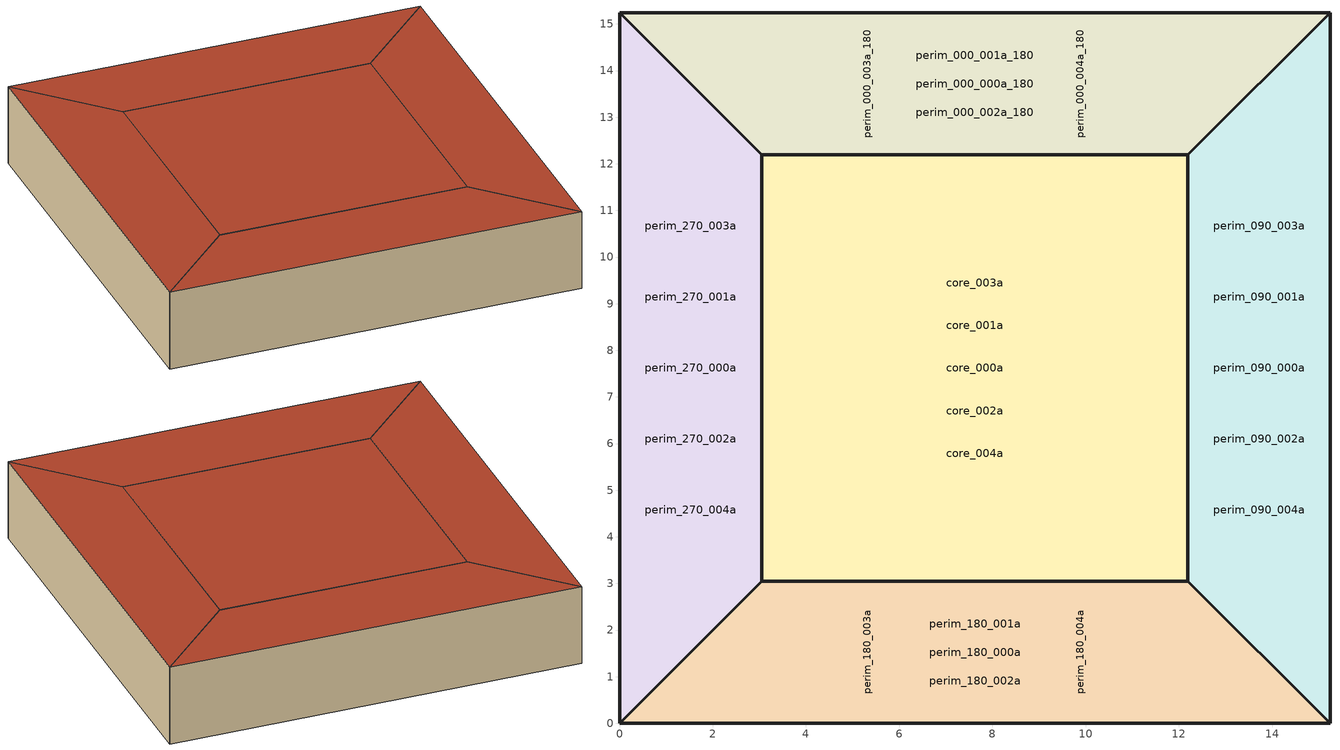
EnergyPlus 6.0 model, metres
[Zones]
perim_270_000a
 floor ground (Exterior Floor): 0,15.24 3.05,12.19 3.05,3.05 0,0 z0
 wall outside (Exterior Wall): 0,0 3.05,3.05 3.05,12.19 0,15.24 0,0 z0:3.05
 roof outside (Exterior Roof): 0,0 3.05,3.05 3.05,12.19 0,15.24 z3.05
core_000a
 floor ground (Exterior Floor): 12.19,12.19 12.19,3.05 3.05,3.05 3.05,12.19 z0
 wall outside (Exterior Wall): 3.05,3.05 12.19,3.05 12.19,12.19 3.05,12.19 3.05,3.05 z0:3.05
 roof outside (Exterior Roof): 12.19,3.05 12.19,12.19 3.05,12.19 3.05,3.05 z3.05
perim_090_000a
 floor ground (Exterior Floor): 15.24,15.24 15.24,0 12.19,3.05 12.19,12.19 z0
 wall outside (Exterior Wall): 12.19,12.19 12.19,3.05 15.24,0 15.24,15.24 12.19,12.19 z0:3.05
 roof outside (Exterior Roof): 15.24,0 15.24,15.24 12.19,12.19 12.19,3.05 z3.05
perim_000_000a_180
 floor ground (Exterior Floor): 15.24,15.24 12.19,12.19 3.05,12.19 0,15.24 z0
 wall outside (Exterior Wall): 3.05,12.19 12.19,12.19 15.24,15.24 0,15.24 3.05,12.19 z0:3.05
 roof outside (Exterior Roof): 12.19,12.19 15.24,15.24 0,15.24 3.05,12.19 z3.05
perim_180_000a
 floor ground (Exterior Floor): 12.19,3.05 15.24,0 0,0 3.05,3.05 z0
 wall outside (Exterior Wall): 12.19,3.05 3.05,3.05 0,0 15.24,0 12.19,3.05 z0:3.05
 roof outside (Exterior Roof): 15.24,0 12.19,3.05 3.05,3.05 0,0 z3.05
perim_270_001a
 floor ground (Exterior Floor): 0,15.24 3.05,12.19 3.05,3.05 0,0 z0
 wall outside (Exterior Wall): 0,0 3.05,3.05 3.05,12.19 0,15.24 0,0 z0:3.05
 roof outside (Exterior Roof): 0,0 3.05,3.05 3.05,12.19 0,15.24 z3.05
core_001a
 floor ground (Exterior Floor): 12.19,12.19 12.19,3.05 3.05,3.05 3.05,12.19 z0
 wall outside (Exterior Wall): 3.05,3.05 12.19,3.05 12.19,12.19 3.05,12.19 3.05,3.05 z0:3.05
 roof outside (Exterior Roof): 12.19,3.05 12.19,12.19 3.05,12.19 3.05,3.05 z3.05
perim_090_001a
 floor ground (Exterior Floor): 15.24,15.24 15.24,0 12.19,3.05 12.19,12.19 z0
 wall outside (Exterior Wall): 12.19,12.19 12.19,3.05 15.24,0 15.24,15.24 12.19,12.19 z0:3.05
 roof outside (Exterior Roof): 15.24,0 15.24,15.24 12.19,12.19 12.19,3.05 z3.05
perim_000_001a_180
 floor ground (Exterior Floor): 15.24,15.24 12.19,12.19 3.05,12.19 0,15.24 z0
 wall outside (Exterior Wall): 3.05,12.19 12.19,12.19 15.24,15.24 0,15.24 3.05,12.19 z0:3.05
 roof outside (Exterior Roof): 12.19,12.19 15.24,15.24 0,15.24 3.05,12.19 z3.05
perim_180_001a
 floor ground (Exterior Floor): 12.19,3.05 15.24,0 0,0 3.05,3.05 z0
 wall outside (Exterior Wall): 12.19,3.05 3.05,3.05 0,0 15.24,0 12.19,3.05 z0:3.05
 roof outside (Exterior Roof): 15.24,0 12.19,3.05 3.05,3.05 0,0 z3.05
perim_270_002a
 floor ground (Exterior Floor): 0,15.24 3.05,12.19 3.05,3.05 0,0 z0
 wall outside (Exterior Wall): 0,0 3.05,3.05 3.05,12.19 0,15.24 0,0 z0:3.05
 roof outside (Exterior Roof): 0,0 3.05,3.05 3.05,12.19 0,15.24 z3.05
core_002a
 floor ground (Exterior Floor): 12.19,12.19 12.19,3.05 3.05,3.05 3.05,12.19 z0
 wall outside (Exterior Wall): 3.05,3.05 12.19,3.05 12.19,12.19 3.05,12.19 3.05,3.05 z0:3.05
 roof outside (Exterior Roof): 12.19,3.05 12.19,12.19 3.05,12.19 3.05,3.05 z3.05
perim_090_002a
 floor ground (Exterior Floor): 15.24,15.24 15.24,0 12.19,3.05 12.19,12.19 z0
 wall outside (Exterior Wall): 12.19,12.19 12.19,3.05 15.24,0 15.24,15.24 12.19,12.19 z0:3.05
 roof outside (Exterior Roof): 15.24,0 15.24,15.24 12.19,12.19 12.19,3.05 z3.05
perim_000_002a_180
 floor ground (Exterior Floor): 15.24,15.24 12.19,12.19 3.05,12.19 0,15.24 z0
 wall outside (Exterior Wall): 3.05,12.19 12.19,12.19 15.24,15.24 0,15.24 3.05,12.19 z0:3.05
 roof outside (Exterior Roof): 12.19,12.19 15.24,15.24 0,15.24 3.05,12.19 z3.05
perim_180_002a
 floor ground (Exterior Floor): 12.19,3.05 15.24,0 0,0 3.05,3.05 z0
 wall outside (Exterior Wall): 12.19,3.05 3.05,3.05 0,0 15.24,0 12.19,3.05 z0:3.05
 roof outside (Exterior Roof): 15.24,0 12.19,3.05 3.05,3.05 0,0 z3.05
perim_270_003a
 floor ground (Exterior Floor): 0,15.24 3.05,12.19 3.05,3.05 0,0 z0
 wall outside (Exterior Wall): 0,0 3.05,3.05 3.05,12.19 0,15.24 0,0 z0:3.05
 roof outside (Exterior Roof): 0,0 3.05,3.05 3.05,12.19 0,15.24 z3.05
core_003a
 floor ground (Exterior Floor): 12.19,12.19 12.19,3.05 3.05,3.05 3.05,12.19 z0
 wall outside (Exterior Wall): 3.05,3.05 12.19,3.05 12.19,12.19 3.05,12.19 3.05,3.05 z0:3.05
 roof outside (Exterior Roof): 12.19,3.05 12.19,12.19 3.05,12.19 3.05,3.05 z3.05
perim_090_003a
 floor ground (Exterior Floor): 15.24,15.24 15.24,0 12.19,3.05 12.19,12.19 z0
 wall outside (Exterior Wall): 12.19,12.19 12.19,3.05 15.24,0 15.24,15.24 12.19,12.19 z0:3.05
 roof outside (Exterior Roof): 15.24,0 15.24,15.24 12.19,12.19 12.19,3.05 z3.05
perim_000_003a_180
 floor ground (Exterior Floor): 15.24,15.24 12.19,12.19 3.05,12.19 0,15.24 z0
 wall outside (Exterior Wall): 3.05,12.19 12.19,12.19 15.24,15.24 0,15.24 3.05,12.19 z0:3.05
 roof outside (Exterior Roof): 12.19,12.19 15.24,15.24 0,15.24 3.05,12.19 z3.05
perim_180_003a
 floor ground (Exterior Floor): 12.19,3.05 15.24,0 0,0 3.05,3.05 z0
 wall outside (Exterior Wall): 12.19,3.05 3.05,3.05 0,0 15.24,0 12.19,3.05 z0:3.05
 roof outside (Exterior Roof): 15.24,0 12.19,3.05 3.05,3.05 0,0 z3.05
perim_270_004a
 floor ground (Exterior Floor): 0,15.24 3.05,12.19 3.05,3.05 0,0 z0
 wall outside (Exterior Wall): 0,0 3.05,3.05 3.05,12.19 0,15.24 0,0 z0:3.05
 roof outside (Exterior Roof): 0,0 3.05,3.05 3.05,12.19 0,15.24 z3.05
core_004a
 floor ground (Exterior Floor): 12.19,12.19 12.19,3.05 3.05,3.05 3.05,12.19 z0
 wall outside (Exterior Wall): 3.05,3.05 12.19,3.05 12.19,12.19 3.05,12.19 3.05,3.05 z0:3.05
 roof outside (Exterior Roof): 12.19,3.05 12.19,12.19 3.05,12.19 3.05,3.05 z3.05
perim_090_004a
 floor ground (Exterior Floor): 15.24,15.24 15.24,0 12.19,3.05 12.19,12.19 z0
 wall outside (Exterior Wall): 12.19,12.19 12.19,3.05 15.24,0 15.24,15.24 12.19,12.19 z0:3.05
 roof outside (Exterior Roof): 15.24,0 15.24,15.24 12.19,12.19 12.19,3.05 z3.05
perim_000_004a_180
 floor ground (Exterior Floor): 15.24,15.24 12.19,12.19 3.05,12.19 0,15.24 z0
 wall outside (Exterior Wall): 3.05,12.19 12.19,12.19 15.24,15.24 0,15.24 3.05,12.19 z0:3.05
 roof outside (Exterior Roof): 12.19,12.19 15.24,15.24 0,15.24 3.05,12.19 z3.05
perim_180_004a
 floor ground (Exterior Floor): 12.19,3.05 15.24,0 0,0 3.05,3.05 z0
 wall outside (Exterior Wall): 12.19,3.05 3.05,3.05 0,0 15.24,0 12.19,3.05 z0:3.05
 roof outside (Exterior Roof): 15.24,0 12.19,3.05 3.05,3.05 0,0 z3.05
[Building]
increase zone count test: North Axis {deg}=-0; Terrain=CITY; Loads Convergence Tolerance Value=0.04; Temperature Convergence Tolerance Value {deltaC}=0.4; Solar Distribution=FULLINTERIORANDEXTERIOR; Maximum Number of Warmup Days=25
[Site:Location]
Site:Location {fe7555c4-f0c3-4fda-930d-e99a9caff5f8}: 0, 0, 0, 0
[Material]
Name | Roughness | Thickness {m} | Conductivity {W/m-K} | Density {kg/m3} | Specific Heat {J/kg-K}
G01a 19mm gypsum board | MediumSmooth | 0.019 | 0.16 | 800 | 1090
F16 Acoustic tile | MediumSmooth | 0.0191 | 0.06 | 368 | 590
M01 100mm brick | MediumRough | 0.1016 | 0.89 | 1920 | 790
I02 50mm insulation board | MediumRough | 0.0508 | 0.03 | 43 | 1210
M15 200mm heavyweight concrete | MediumRough | 0.2032 | 1.95 | 2240 | 900
M11 100mm lightweight concrete | MediumRough | 0.1016 | 0.53 | 1280 | 840
[Material:AirGap]
Name | Thermal Resistance {m2-K/W}
F05 Ceiling air space resistance | 0.18
F04 Wall air space resistance | 0.15
[Construction]
Exterior Roof: M11 100mm lightweight concrete, F05 Ceiling air space resistance, F16 Acoustic tile
Exterior Wall: M01 100mm brick, M15 200mm heavyweight concrete, I02 50mm insulation board, F04 Wall air space resistance, G01a 19mm gypsum board
Exterior Floor: I02 50mm insulation board, M15 200mm heavyweight concrete
[Zone]
perim_270_000a; perim_180_000a; perim_270_001a; perim_180_001a; perim_270_002a; perim_180_002a; perim_270_003a; perim_180_003a; perim_270_004a; perim_180_004a: -0, 0, 0, 0, , 1
core_000a; core_001a; core_002a; core_003a; core_004a: -0, 3.048, 3.048, 0, , 1
perim_000_000a_180; perim_000_001a_180; perim_000_002a_180; perim_000_003a_180; perim_000_004a_180: -0, 3.048, 12.192, 0, , 1
perim_090_000a; perim_090_001a; perim_090_002a; perim_090_003a; perim_090_004a: -0, 12.192, 3.048, 0, , 1
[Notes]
Daylight Saving Period in US
